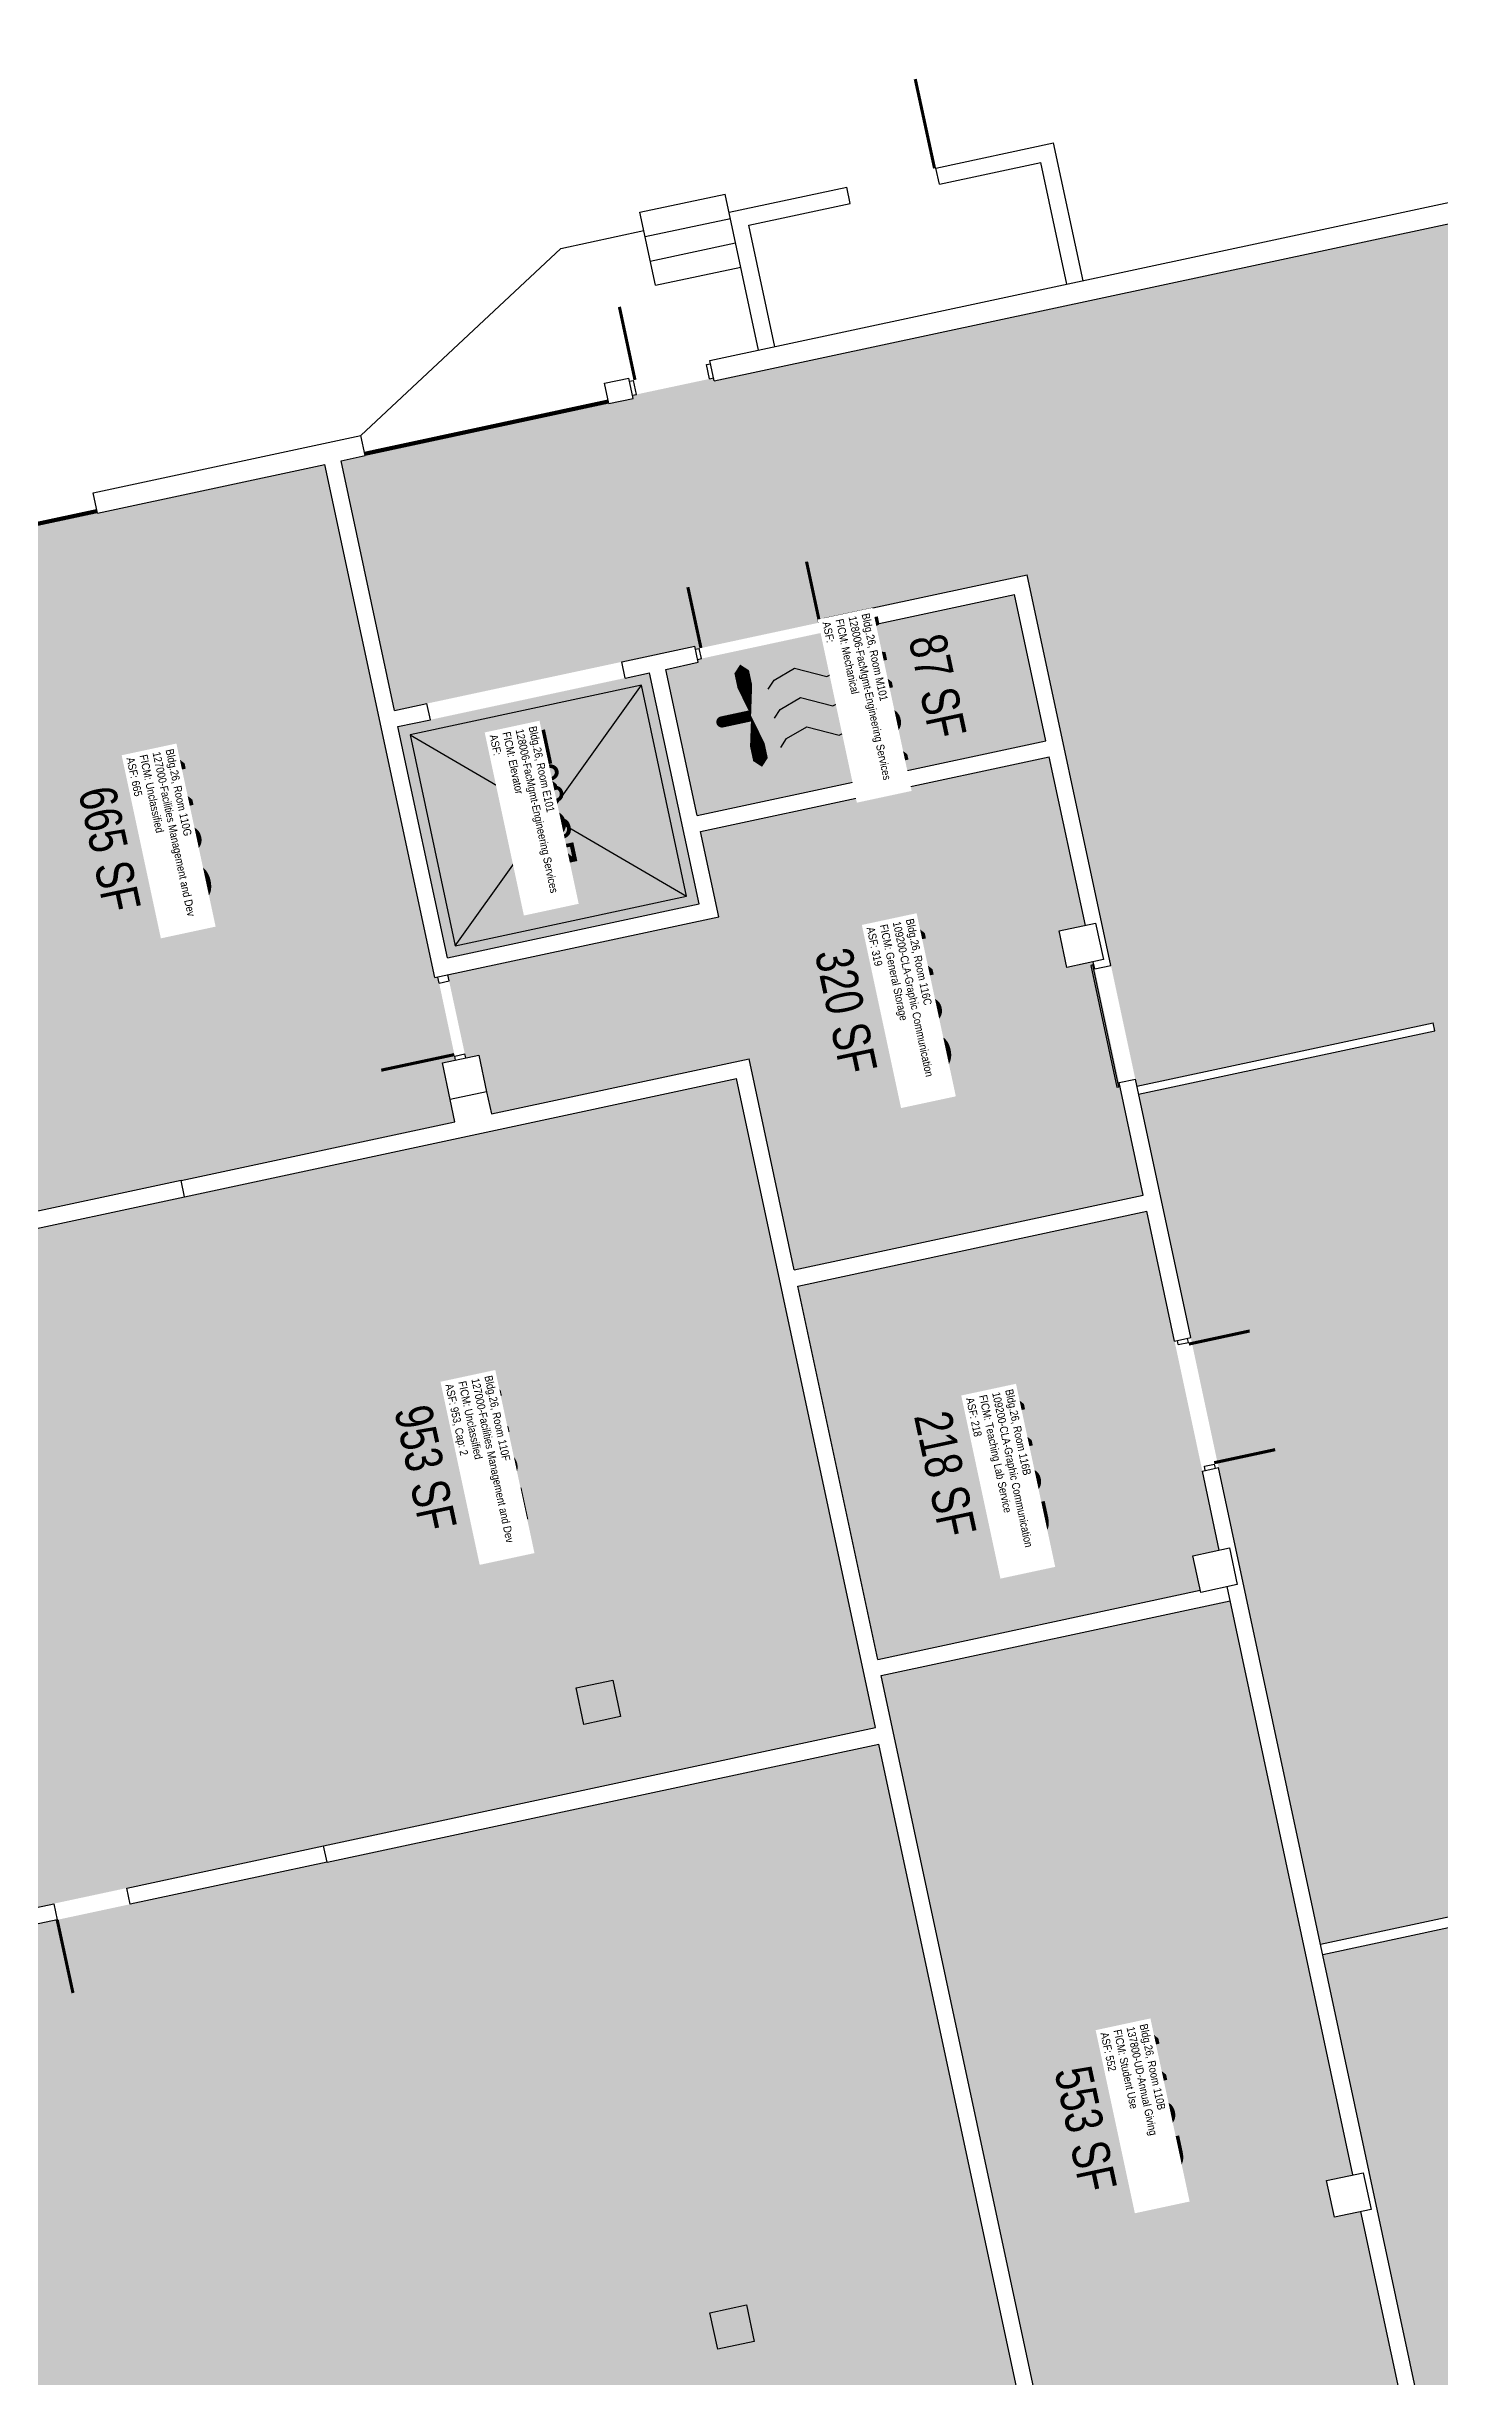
# Model space of a CAD drawing. Header units: inches. Extents: x 69208594 to 69211314, y 27667926 to 27670265.
# Drawn here: x 69209734 to 69210405, y 27668906 to 27670029 of the extents above; entities that cross this region are included whole.
import ezdxf
from ezdxf.enums import TextEntityAlignment as Align

# ---------------------------------------------------------------- set-up
doc = ezdxf.new("R2010")
doc.units = ezdxf.units.IN
doc.header["$LTSCALE"] = 10
doc.header["$MEASUREMENT"] = 0
doc.layers.get('0').update_dxf_attribs({"linetype": 'CONTINUOUS'})
for name, color, linetype in [('A-DOOR', 2, 'CONTINUOUS'), ('A-FLOR', 3, 'CONTINUOUS'), ('A-IDEN-ICON', 4, 'CONTINUOUS'), ('A-IDEN-RNUM', 7, 'CONTINUOUS'), ('A-IDEN-SNUM', 4, 'CONTINUOUS'), ('A-IDEN-VNUM', 4, 'CONTINUOUS'), ('A-SITE', 3, 'CONTINUOUS'), ('A-WALL', 5, 'CONTINUOUS'), ('AREA-TEXT', 3, 'CONTINUOUS'), ('Rooms-Category-Color', 7, 'CONTINUOUS'), ('Rooms-Division-Color', 7, 'CONTINUOUS'), ('Rooms-Information', 7, 'CONTINUOUS')]:
    doc.layers.add(name, color=color, linetype=linetype)
doc.styles.add('CP_AREA', font='arial.ttf', dxfattribs={"height": 15})
doc.styles.add('CP_ROOMSNUMBER', font='arial.ttf', dxfattribs={"height": 1})
doc.styles.add('CP_ROOMVNUMBER', font='arial.ttf', dxfattribs={"width": 0.85, "height": 0.075})

# ---------------------------------------------------------------- blocks, each defined once
blk = doc.blocks.new('CPMECH')
for p, q in [((0.005, 0.025), (0.015, 0.035)), ((0.015, 0.035), (0.045, 0.045)), ((0.045, 0.045), (0.085, 0.025)), ((0.085, 0.025), (0.125, 0.035)), ((0.125, 0.035), (0.135, 0.045)), ((0.015, -0.005), (0.045, 0.005)), ((0.045, 0.005), (0.085, -0.015)), ((0.125, -0.005), (0.135, 0.005)), ((0.005, -0.015), (0.015, -0.005)), ((0.085, -0.015), (0.125, -0.005)), ((0.005, -0.055), (0.015, -0.045)), ((0.015, -0.045), (0.045, -0.035)), ((0.045, -0.035), (0.085, -0.055)), ((0.085, -0.055), (0.125, -0.045)), ((0.125, -0.045), (0.135, -0.035))]:
    blk.add_line(p, q)
for points in [[(-0.025, -0.005, 0, 0.02, 0), (-0.025, 0.035, 0.02, 0.02, 0), (-0.025, 0.055, 0.02, 0, 0), (-0.025, 0.065, 0, 0, 0)], [(-0.025, -0.005, 0, 0.02, 0), (-0.025, -0.045, 0.02, 0.02, 0), (-0.025, -0.065, 0.02, 0, 0), (-0.025, -0.075, 0, 0, 0)]]:
    blk.add_lwpolyline(points, format="xyseb")
at = {"const_width": 0.0075}
blk.add_lwpolyline([(-0.0682, -0.0069, 1), (-0.0618, -0.0031, 1)], format="xyb", close=True, dxfattribs=at)
at = {"const_width": 0.015}
blk.add_lwpolyline([(-0.025, -0.005), (-0.065, -0.005)], dxfattribs=at)

msp = doc.modelspace()

# ---------------------------------------------------------------- hatches: boundary and pattern name
at = {"layer": 'Rooms-Category-Color', "true_color": 0xe3c5e1}
for points in [[(69210285.3, 27669406.6), (69210260.1, 27669523.9), (69210402.9, 27669554.5), (69210402.1, 27669558.4), (69210259.3, 27669527.8), (69210206.5, 27669774.2), (69210108.8, 27669753.3), (69210109.1, 27669751.8), (69210107.1, 27669751.4), (69210048.4, 27669738.8), (69210046.5, 27669738.4), (69210046.2, 27669739.9), (69210011, 27669732.3), (69209917.1, 27669712.2), (69209901.5, 27669708.9), (69209875.7, 27669829.2), (69209887.4, 27669831.7), (69209888.9, 27669832), (69210004.8, 27669856.8), (69210016.5, 27669859.3), (69210016.2, 27669860.8), (69210018.1, 27669861.2), (69210053.4, 27669868.7), (69210055.3, 27669869.2), (69210055.6, 27669867.7), (69210151.9, 27669888.3), (69210186.2, 27669895.6), (69210449.2, 27669952), (69210762.6, 27670019.1), (69210847.4, 27669623.1), (69210869.2, 27669521.4), (69210890.5, 27669421.6), (69210892.2, 27669413.8), (69210893.5, 27669407.9), (69210901.8, 27669368.8), (69210914.8, 27669308.2), (69210929.7, 27669238.8), (69210690.1, 27669187.5), (69210631.5, 27669174.9), (69210347.9, 27669114.2), (69210298.7, 27669344)], [(69210238.3, 27669587.7), (69210262.4, 27669475.3), (69210094.2, 27669439.3), (69210072.4, 27669541), (69209948.2, 27669514.4), (69209945.9, 27669525.1), (69209942.2, 27669542.7), (69209935.8, 27669541.4), (69209935.4, 27669543.3), (69209927.8, 27669578.5), (69209927.2, 27669581.5), (69209928.7, 27669581.8), (69210057.8, 27669609.4), (69210049, 27669650.5), (69210217.1, 27669686.5), (69210234.5, 27669605.3), (69210221.8, 27669602.6), (69210225.6, 27669585)]]:
    msp.add_hatch(color=254, dxfattribs=at).paths.add_polyline_path(points)
at = {"layer": 'Rooms-Category-Color', "true_color": 0xadadad}
for points in [[(69209798.6, 27669482.3), (69209930.6, 27669510.6), (69209928.3, 27669521.4), (69209924.6, 27669539), (69209930.9, 27669540.3), (69209930.5, 27669542.3), (69209923, 27669577.5), (69209922.3, 27669580.4), (69209920.9, 27669580.1), (69209920.2, 27669583), (69209919.2, 27669587.9), (69209904.3, 27669657.3), (69209903.3, 27669662.2), (69209893.6, 27669707.2), (69209867.9, 27669827.5), (69209776, 27669807.8), (69209771.1, 27669806.7), (69209758.4, 27669804), (69209658.6, 27669782.7), (69209653.7, 27669781.6), (69209629.3, 27669776.4), (69209629, 27669777.9), (69209627, 27669777.4), (69209591.8, 27669769.9), (69209589.9, 27669769.5), (69209590.2, 27669768), (69209578.4, 27669765.5), (69209615.9, 27669590.5), (69209613.8, 27669590), (69209637.9, 27669477.6), (69209644.9, 27669479.1), (69209648.7, 27669461.5), (69209641.7, 27669460), (69209644, 27669449.2)], [(69210049.5, 27669733.9), (69210108.2, 27669746.5), (69210110.1, 27669746.9), (69210110.4, 27669745.5), (69210200.4, 27669764.7), (69210215.5, 27669694.3), (69210047.3, 27669658.3), (69210032.2, 27669728.7), (69210047.9, 27669732.1), (69210047.5, 27669733.5)], [(69209918.8, 27669704.4), (69210012.6, 27669724.5), (69210024.4, 27669727), (69210048.3, 27669615.6), (69209927, 27669589.6), (69209903.1, 27669701.1)], [(69209719.7, 27669130), (69210133.3, 27669218.6), (69210066.3, 27669531.5), (69209645.7, 27669441.4), (69209702.4, 27669176.4), (69209709.4, 27669177.9)]]:
    msp.add_hatch(color=253, dxfattribs=at).paths.add_polyline_path(points)
at = {"layer": 'Rooms-Category-Color', "true_color": 0xe3f498}
msp.add_hatch(color=61, dxfattribs=at).paths.add_polyline_path([(69210277.5, 27669404.9), (69210264.1, 27669467.5), (69210095.9, 27669431.4), (69210134.4, 27669251.5), (69210193.1, 27669264.1), (69210271.3, 27669280.8), (69210289.9, 27669284.8), (69210286.3, 27669301.4), (69210299, 27669304.2), (69210290.9, 27669342.3)])
at = {"layer": 'Rooms-Category-Color', "true_color": 0xfbafa2}
msp.add_hatch(color=21, dxfattribs=at).paths.add_polyline_path([(69210151.1, 27669173.3), (69210136.1, 27669243.7), (69210304.3, 27669279.7), (69210363.5, 27669003), (69210350.8, 27669000.3), (69210354.6, 27668982.7), (69210367.3, 27668985.4), (69210401.4, 27668826), (69210233.2, 27668790), (69210164.5, 27669110.7)])
at = {"layer": 'Rooms-Category-Color', "true_color": 0xffe090}
msp.add_hatch(color=41, dxfattribs=at).paths.add_polyline_path([(69210935.8, 27669210.4), (69210930.7, 27669233.9), (69210810.5, 27669208.1), (69210691.2, 27669182.6), (69210632.5, 27669170), (69210348.9, 27669109.3), (69210409.2, 27668827.7), (69210612.6, 27668871.2), (69210659.5, 27668652.2), (69210663.4, 27668653), (69210663.8, 27668651.6), (69210665.7, 27668652), (69210724.4, 27668664.6), (69210726.3, 27668665), (69210726, 27668666.4), (69210729.9, 27668667.3), (69210683, 27668886.3), (69210991.1, 27668952.3), (69210943.3, 27669175.2)])
at = {"layer": 'Rooms-Category-Color', "true_color": 0xfa9ba3}
msp.add_hatch(color=241, dxfattribs=at).paths.add_polyline_path([(69209774.7, 27668858.5), (69209823.9, 27668628.7), (69209824.2, 27668627.2), (69210127.1, 27668693.6), (69210158.9, 27668545), (69210230.8, 27668560.4), (69210197.5, 27668708.7), (69210240.5, 27668717.9), (69210134.9, 27669210.7), (69209721.3, 27669122.2), (69209729.4, 27669084.5), (69209629.2, 27669063), (69209636.7, 27669027.8), (69209631.8, 27669026.8), (69209624.1, 27669063), (69209419.2, 27669019.1), (69209463.9, 27668810.3), (69209773.9, 27668876.7), (69209777.7, 27668859.1)])
at = {"layer": 'Rooms-Division-Color', "true_color": 0xb2d6e9}
for points in [[(69210285.3, 27669406.6), (69210260.1, 27669523.9), (69210402.9, 27669554.5), (69210402.1, 27669558.4), (69210259.3, 27669527.8), (69210206.5, 27669774.2), (69210108.8, 27669753.3), (69210109.1, 27669751.8), (69210107.1, 27669751.4), (69210048.4, 27669738.8), (69210046.5, 27669738.4), (69210046.2, 27669739.9), (69210011, 27669732.3), (69209917.1, 27669712.2), (69209901.5, 27669708.9), (69209875.7, 27669829.2), (69209887.4, 27669831.7), (69209888.9, 27669832), (69210004.8, 27669856.8), (69210016.5, 27669859.3), (69210016.2, 27669860.8), (69210018.1, 27669861.2), (69210053.4, 27669868.7), (69210055.3, 27669869.2), (69210055.6, 27669867.7), (69210151.9, 27669888.3), (69210186.2, 27669895.6), (69210449.2, 27669952), (69210762.6, 27670019.1), (69210847.4, 27669623.1), (69210869.2, 27669521.4), (69210890.5, 27669421.6), (69210892.2, 27669413.8), (69210893.5, 27669407.9), (69210901.8, 27669368.8), (69210914.8, 27669308.2), (69210929.7, 27669238.8), (69210690.1, 27669187.5), (69210631.5, 27669174.9), (69210347.9, 27669114.2), (69210298.7, 27669344)], [(69210238.3, 27669587.7), (69210262.4, 27669475.3), (69210094.2, 27669439.3), (69210072.4, 27669541), (69209948.2, 27669514.4), (69209945.9, 27669525.1), (69209942.2, 27669542.7), (69209935.8, 27669541.4), (69209935.4, 27669543.3), (69209927.8, 27669578.5), (69209927.2, 27669581.5), (69209928.7, 27669581.8), (69210057.8, 27669609.4), (69210049, 27669650.5), (69210217.1, 27669686.5), (69210234.5, 27669605.3), (69210221.8, 27669602.6), (69210225.6, 27669585)], [(69210277.5, 27669404.9), (69210264.1, 27669467.5), (69210095.9, 27669431.4), (69210134.4, 27669251.5), (69210193.1, 27669264.1), (69210271.3, 27669280.8), (69210289.9, 27669284.8), (69210286.3, 27669301.4), (69210299, 27669304.2), (69210290.9, 27669342.3)], [(69210935.8, 27669210.4), (69210930.7, 27669233.9), (69210810.5, 27669208.1), (69210691.2, 27669182.6), (69210632.5, 27669170), (69210348.9, 27669109.3), (69210409.2, 27668827.7), (69210612.6, 27668871.2), (69210659.5, 27668652.2), (69210663.4, 27668653), (69210663.8, 27668651.6), (69210665.7, 27668652), (69210724.4, 27668664.6), (69210726.3, 27668665), (69210726, 27668666.4), (69210729.9, 27668667.3), (69210683, 27668886.3), (69210991.1, 27668952.3), (69210943.3, 27669175.2)]]:
    msp.add_hatch(color=254, dxfattribs=at).paths.add_polyline_path(points)
at = {"layer": 'Rooms-Division-Color', "true_color": 0xadadad}
for points in [[(69209798.6, 27669482.3), (69209930.6, 27669510.6), (69209928.3, 27669521.4), (69209924.6, 27669539), (69209930.9, 27669540.3), (69209930.5, 27669542.3), (69209923, 27669577.5), (69209922.3, 27669580.4), (69209920.9, 27669580.1), (69209920.2, 27669583), (69209919.2, 27669587.9), (69209904.3, 27669657.3), (69209903.3, 27669662.2), (69209893.6, 27669707.2), (69209867.9, 27669827.5), (69209776, 27669807.8), (69209771.1, 27669806.7), (69209758.4, 27669804), (69209658.6, 27669782.7), (69209653.7, 27669781.6), (69209629.3, 27669776.4), (69209629, 27669777.9), (69209627, 27669777.4), (69209591.8, 27669769.9), (69209589.9, 27669769.5), (69209590.2, 27669768), (69209578.4, 27669765.5), (69209615.9, 27669590.5), (69209613.8, 27669590), (69209637.9, 27669477.6), (69209644.9, 27669479.1), (69209648.7, 27669461.5), (69209641.7, 27669460), (69209644, 27669449.2)], [(69210049.5, 27669733.9), (69210108.2, 27669746.5), (69210110.1, 27669746.9), (69210110.4, 27669745.5), (69210200.4, 27669764.7), (69210215.5, 27669694.3), (69210047.3, 27669658.3), (69210032.2, 27669728.7), (69210047.9, 27669732.1), (69210047.5, 27669733.5)], [(69209918.8, 27669704.4), (69210012.6, 27669724.5), (69210024.4, 27669727), (69210048.3, 27669615.6), (69209927, 27669589.6), (69209903.1, 27669701.1)], [(69209719.7, 27669130), (69210133.3, 27669218.6), (69210066.3, 27669531.5), (69209645.7, 27669441.4), (69209702.4, 27669176.4), (69209709.4, 27669177.9)]]:
    msp.add_hatch(color=253, dxfattribs=at).paths.add_polyline_path(points)
at = {"layer": 'Rooms-Division-Color', "true_color": 0xe66c51}
msp.add_hatch(color=13, dxfattribs=at).paths.add_polyline_path([(69210151.1, 27669173.3), (69210136.1, 27669243.7), (69210304.3, 27669279.7), (69210363.5, 27669003), (69210350.8, 27669000.3), (69210354.6, 27668982.7), (69210367.3, 27668985.4), (69210401.4, 27668826), (69210233.2, 27668790), (69210164.5, 27669110.7)])
at = {"layer": 'Rooms-Division-Color', "true_color": 0x007f1f}
msp.add_hatch(color=106, dxfattribs=at).paths.add_polyline_path([(69209774.7, 27668858.5), (69209823.9, 27668628.7), (69209824.2, 27668627.2), (69210127.1, 27668693.6), (69210158.9, 27668545), (69210230.8, 27668560.4), (69210197.5, 27668708.7), (69210240.5, 27668717.9), (69210134.9, 27669210.7), (69209721.3, 27669122.2), (69209729.4, 27669084.5), (69209629.2, 27669063), (69209636.7, 27669027.8), (69209631.8, 27669026.8), (69209624.1, 27669063), (69209419.2, 27669019.1), (69209463.9, 27668810.3), (69209773.9, 27668876.7), (69209777.7, 27668859.1)])

# ---------------------------------------------------------------- linework, layer by layer
at = {"layer": 'A-DOOR'}
for points in [[(69210017.4, 27669868.2, 1.5, 1.5, 0), (69210009.9, 27669903.4, 0, 0, 0), (69210010.6, 27669903.6, 0, 0, -0.414214), (69210052.2, 27669874.1, 0, 0, -0.414214)], [(69210106.4, 27669751.2, 1.5, 1.5, 0), (69210100.1, 27669780.6, 0, 0, 0), (69210100.8, 27669780.7, 0, 0, 0.414214), (69210077.8, 27669745.1, 0, 0, 0.414214)], [(69210049.2, 27669739, 1.5, 1.5, 0), (69210042.9, 27669768.3, 0, 0, 0), (69210042.2, 27669768.2, 0, 0, -0.414214), (69210077.8, 27669745.1, 0, 0, -0.414214)], [(69209930.3, 27669543, 1.5, 1.5, 0), (69209895.1, 27669535.5, 0, 0, 0), (69209895, 27669536.2, 0, 0, -0.414214), (69209924.4, 27669577.8, 0, 0, -0.414214)], [(69210284.4, 27669403.5, 1.5, 1.5, 0), (69210313.7, 27669409.8, 0, 0, 0), (69210313.6, 27669410.6, 0, 0, -0.414214), (69210290.5, 27669374.9, 0, 0, -0.414214)], [(69210296.6, 27669346.3, 1.5, 1.5, 0), (69210326, 27669352.6, 0, 0, 0), (69210326.1, 27669351.9, 0, 0, 0.414214), (69210290.5, 27669374.9, 0, 0, 0.414214)], [(69209738.9, 27669125.9, 1.5, 1.5, 0), (69209746.5, 27669090.7, 0, 0, 0), (69209747.2, 27669090.9, 0, 0, 0.387439), (69209774.1, 27669133.5, 0, 0, 0.414214)]]:
    msp.add_lwpolyline(points, format="xyseb", dxfattribs=at)
at = {"layer": 'A-DOOR', "const_width": 2}
for points in [[(69209887.2, 27669832.6), (69210004.6, 27669857.8)], [(69209640.8, 27669779.9), (69209758.2, 27669805)]]:
    msp.add_lwpolyline(points, dxfattribs=at)
at = {"layer": 'A-DOOR'}
msp.add_lwpolyline([(69210249.7, 27669527.3), (69210250.7, 27669527.5), (69210238.1, 27669586.2), (69210237.1, 27669586)], close=True, dxfattribs=at)
at = {"layer": 'A-FLOR'}
for p, q in [((69210020.5, 27669721.1), (69209909.1, 27669697.2)), ((69209930.8, 27669595.5), (69210020.5, 27669721.1)), ((69210042.3, 27669619.4), (69210020.5, 27669721.1)), ((69209909.1, 27669697.2), (69209930.8, 27669595.5)), ((69209909.1, 27669697.2), (69210042.3, 27669619.4)), ((69209930.8, 27669595.5), (69210042.3, 27669619.4))]:
    msp.add_line(p, q, dxfattribs=at)
at = {"layer": 'A-SITE'}
for p, q in [((69210162.5, 27669970.3), (69210219.2, 27669982.5)), ((69210233.4, 27669916), (69210219.2, 27669982.5)), ((69210164.2, 27669962.5), (69210213.1, 27669973)), ((69210225.6, 27669914.3), (69210213.1, 27669973)), ((69210062.8, 27669949), (69210119.5, 27669961.1)), ((69210121.1, 27669953.3), (69210119.5, 27669961.1)), ((69210164.2, 27669962.5), (69210162.5, 27669970.3)), ((69210019.8, 27669949), (69210060.9, 27669957.8)), ((69210027.3, 27669913.8), (69210019.8, 27669949)), ((69210077, 27669882.5), (69210060.9, 27669957.8)), ((69210072.3, 27669942.8), (69210121.1, 27669953.3)), ((69209981.6, 27669931.6), (69210021.7, 27669940.2)), ((69210022.3, 27669937.3), (69210063.4, 27669946)), ((69210084.8, 27669884.2), (69210072.3, 27669942.8)), ((69209885.3, 27669841.4), (69209981.6, 27669931.6)), ((69210024.8, 27669925.5), (69210065.9, 27669934.3)), ((69210027.3, 27669913.8), (69210068.4, 27669922.6))]:
    msp.add_line(p, q, dxfattribs=at)
msp.add_lwpolyline([(69210161.8, 27669970.2, 1.5, 1.5, 0), (69210152.5, 27670013.2, 0, 0, 0), (69210153.3, 27670013.4, 0, 0, 0.414214), (69210119.5, 27669961.1, 0, 0, 0.414214)], format="xyseb", dxfattribs=at)
at = {"layer": 'A-WALL'}
for p, q in [((69210053.5, 27669877.5), (69210760.5, 27670028.9)), ((69210055.6, 27669867.7), (69210762.6, 27670019.1)), ((69210051.9, 27669875.6), (69210053.8, 27669876)), ((69210053.4, 27669868.7), (69210051.9, 27669875.6)), ((69210055.6, 27669867.7), (69210053.5, 27669877.5)), ((69210002.7, 27669866.6), (69210014.4, 27669869.1)), ((69210004.8, 27669856.8), (69210002.7, 27669866.6)), ((69210004.8, 27669856.8), (69210016.5, 27669859.3)), ((69210016.5, 27669859.3), (69210014.4, 27669869.1)), ((69210014.7, 27669867.6), (69210016.7, 27669868)), ((69210016.2, 27669860.8), (69210018.1, 27669861.2)), ((69210018.1, 27669861.2), (69210016.7, 27669868)), ((69210053.4, 27669868.7), (69210055.3, 27669869.2)), ((69209756.3, 27669813.8), (69209885.3, 27669841.4)), ((69209887.4, 27669831.7), (69209885.3, 27669841.4)), ((69209758.4, 27669804), (69209867.9, 27669827.5)), ((69209920.9, 27669580.1), (69209867.9, 27669827.5)), ((69209875.7, 27669829.2), (69209887.4, 27669831.7)), ((69209901.5, 27669708.9), (69209875.7, 27669829.2)), ((69209758.4, 27669804), (69209756.3, 27669813.8)), ((69210108.8, 27669753.3), (69210206.5, 27669774.2)), ((69210246.8, 27669586), (69210206.5, 27669774.2)), ((69210110.4, 27669745.5), (69210200.4, 27669764.7)), ((69210215.5, 27669694.3), (69210200.4, 27669764.7)), ((69210107.1, 27669751.4), (69210109.1, 27669751.8)), ((69210108.2, 27669746.5), (69210107.1, 27669751.4)), ((69210108.2, 27669746.5), (69210110.1, 27669746.9)), ((69210110.4, 27669745.5), (69210108.8, 27669753.3)), ((69210011, 27669732.3), (69210046.2, 27669739.9)), ((69210047.9, 27669732.1), (69210046.2, 27669739.9)), ((69210046.5, 27669738.4), (69210048.4, 27669738.8)), ((69210049.5, 27669733.9), (69210048.4, 27669738.8)), ((69210012.6, 27669724.5), (69210011, 27669732.3)), ((69210012.6, 27669724.5), (69210024.4, 27669727)), ((69210048.3, 27669615.6), (69210024.4, 27669727)), ((69210032.2, 27669728.7), (69210047.9, 27669732.1)), ((69210047.3, 27669658.3), (69210032.2, 27669728.7)), ((69210047.5, 27669733.5), (69210049.5, 27669733.9)), ((69209901.5, 27669708.9), (69209917.1, 27669712.2)), ((69209903.1, 27669701.1), (69209918.8, 27669704.4)), ((69209918.8, 27669704.4), (69209917.1, 27669712.2)), ((69209927, 27669589.6), (69209903.1, 27669701.1)), ((69210047.3, 27669658.3), (69210215.5, 27669694.3)), ((69210049, 27669650.5), (69210217.1, 27669686.5)), ((69210234.5, 27669605.3), (69210217.1, 27669686.5)), ((69210057.8, 27669609.4), (69210049, 27669650.5)), ((69209927, 27669589.6), (69210048.3, 27669615.6)), ((69209920.9, 27669580.1), (69210057.8, 27669609.4)), ((69210221.8, 27669602.6), (69210239.4, 27669606.4)), ((69210225.6, 27669585), (69210221.8, 27669602.6)), ((69210239.4, 27669606.4), (69210243.2, 27669588.8)), ((69209923, 27669577.5), (69209922.3, 27669580.4)), ((69209923, 27669577.5), (69209927.8, 27669578.5)), ((69209927.8, 27669578.5), (69209927.2, 27669581.5)), ((69210243.2, 27669588.8), (69210225.6, 27669585)), ((69210239, 27669584.3), (69210238.3, 27669587.7)), ((69210239, 27669584.3), (69210246.8, 27669586)), ((69210259.3, 27669527.8), (69210402.1, 27669558.4)), ((69210402.9, 27669554.5), (69210402.1, 27669558.4)), ((69210260.1, 27669523.9), (69210402.9, 27669554.5)), ((69209924.6, 27669539), (69209942.2, 27669542.7)), ((69209928.3, 27669521.4), (69209924.6, 27669539)), ((69209930.5, 27669542.3), (69209935.4, 27669543.3)), ((69209930.9, 27669540.3), (69209930.5, 27669542.3)), ((69209935.8, 27669541.4), (69209935.4, 27669543.3)), ((69209942.2, 27669542.7), (69209945.9, 27669525.1)), ((69209948.2, 27669514.4), (69210072.4, 27669541)), ((69210094.2, 27669439.3), (69210072.4, 27669541)), ((69209800.3, 27669474.5), (69210066.3, 27669531.5)), ((69209945.9, 27669525.1), (69209928.3, 27669521.4)), ((69209945.9, 27669525.1), (69209948.2, 27669514.4)), ((69210133.3, 27669218.6), (69210066.3, 27669531.5)), ((69210250.8, 27669529.6), (69210258.6, 27669531.2)), ((69210262.4, 27669475.3), (69210250.8, 27669529.6)), ((69210285.3, 27669406.6), (69210258.6, 27669531.2)), ((69209798.6, 27669482.3), (69209930.6, 27669510.6)), ((69209930.6, 27669510.6), (69209928.3, 27669521.4)), ((69209798.6, 27669482.3), (69209692, 27669459.5)), ((69209800.3, 27669474.5), (69209798.6, 27669482.3)), ((69209693.7, 27669451.7), (69209800.3, 27669474.5)), ((69210094.2, 27669439.3), (69210262.4, 27669475.3)), ((69210095.9, 27669431.4), (69210264.1, 27669467.5)), ((69210277.5, 27669404.9), (69210264.1, 27669467.5)), ((69210134.4, 27669251.5), (69210095.9, 27669431.4)), ((69210277.5, 27669404.9), (69210285.3, 27669406.6)), ((69210277.5, 27669404.9), (69210285.3, 27669406.6)), ((69210279.3, 27669403.2), (69210278.9, 27669405.2)), ((69210279.3, 27669403.2), (69210284.2, 27669404.3)), ((69210284.2, 27669404.3), (69210283.8, 27669406.2)), ((69210290.9, 27669342.3), (69210298.7, 27669344)), ((69210290.9, 27669342.3), (69210298.7, 27669344)), ((69210290.9, 27669342.3), (69210298.7, 27669344)), ((69210299, 27669304.2), (69210290.9, 27669342.3)), ((69210291.9, 27669344.6), (69210296.8, 27669345.6)), ((69210292.3, 27669342.6), (69210291.9, 27669344.6)), ((69210297.2, 27669343.7), (69210296.8, 27669345.6)), ((69210409.2, 27668827.7), (69210298.7, 27669344)), ((69210286.3, 27669301.4), (69210303.9, 27669305.2)), ((69210290.1, 27669283.8), (69210286.3, 27669301.4)), ((69210303.9, 27669305.2), (69210307.7, 27669287.6)), ((69210307.7, 27669287.6), (69210290.1, 27669283.8)), ((69210363.5, 27669003), (69210302.8, 27669286.6)), ((69210134.4, 27669251.5), (69210289.9, 27669284.8)), ((69210136.1, 27669243.7), (69210304.3, 27669279.7)), ((69209989, 27669237.8), (69210006.7, 27669241.5)), ((69210006.7, 27669241.5), (69210010.4, 27669223.9)), ((69210218.2, 27668860.4), (69210136.1, 27669243.7)), ((69209992.8, 27669220.2), (69209989, 27669237.8)), ((69209867.3, 27669161.6), (69210133.3, 27669218.6)), ((69210010.4, 27669223.9), (69209992.8, 27669220.2)), ((69209869, 27669153.8), (69210134.9, 27669210.7)), ((69210210.3, 27668858.7), (69210134.9, 27669210.7)), ((69210347.9, 27669114.2), (69210631.8, 27669175)), ((69210348.9, 27669109.3), (69210632.9, 27669170.1)), ((69209869, 27669153.8), (69209867.3, 27669161.6)), ((69210350.8, 27669000.3), (69210368.4, 27669004)), ((69210354.6, 27668982.7), (69210350.8, 27669000.3)), ((69210368.4, 27669004), (69210372.2, 27668986.4)), ((69210372.2, 27668986.4), (69210354.6, 27668982.7)), ((69210401.4, 27668826), (69210367.3, 27668985.4)), ((69210053.5, 27668936.6), (69210071.1, 27668940.4)), ((69210071.1, 27668940.4), (69210074.9, 27668922.8)), ((69210057.3, 27668919), (69210053.5, 27668936.6)), ((69210074.9, 27668922.8), (69210057.3, 27668919))]:
    msp.add_line(p, q, dxfattribs=at)
for points in [[(69209869, 27669153.8), (69209774.1, 27669133.5), (69209772.5, 27669141.3), (69209867.3, 27669161.6)], [(69209719.7, 27669130), (69209737.3, 27669133.7), (69209738.9, 27669125.9), (69209721.3, 27669122.2)]]:
    msp.add_lwpolyline(points, dxfattribs=at)

# ---------------------------------------------------------------- block references
at = {"layer": 'A-IDEN-ICON', "xscale": 360, "yscale": 360, "zscale": 360, "rotation": 12.08743375678359}
msp.add_blockref('CPMECH', (69210081.8, 27669710), dxfattribs=at)

# ---------------------------------------------------------------- texts
at = {"layer": 'A-IDEN-RNUM', "style": 'CP_ROOMSNUMBER', "width": 0.85}
for s, p in [('M101-00', (69210128.1, 27669733.3)), ('E101-00', (69209965.2, 27669684.2)), ('0110-G0', (69209792.1, 27669659.5)), ('0116-C0', (69210148.2, 27669588.9)), ('0110-F0', (69209938.2, 27669379)), ('0116-B0', (69210202.9, 27669364.4)), ('0110-B0', (69210260.5, 27669057))]:
    msp.add_text(s, height=1, rotation=282.0874, dxfattribs=at).set_placement(p, align=Align.MIDDLE)
at = {"layer": 'A-IDEN-SNUM', "style": 'CP_ROOMSNUMBER', "width": 0.85}
for s, p in [('0260M10100', (69210128.1, 27669733.3)), ('0260E10100', (69209965.2, 27669684.2)), ('02600110G0', (69209792.1, 27669659.5)), ('02600116C0', (69210148.2, 27669588.9)), ('02600110F0', (69209938.2, 27669379)), ('02600116B0', (69210202.9, 27669364.4)), ('02600110B0', (69210260.5, 27669057))]:
    msp.add_text(s, height=1, rotation=282.0874, dxfattribs=at).set_placement(p, align=Align.MIDDLE)
at = {"layer": 'A-IDEN-VNUM', "style": 'CP_ROOMVNUMBER', "width": 0.85}
for s, p in [('M101', (69210129.1, 27669714.8)), ('E101', (69209968.1, 27669662.9)), ('110G', (69209793.6, 27669650.3)), ('116C', (69210150.2, 27669569.4)), ('110F', (69209945.4, 27669350.7)), ('116B', (69210197.8, 27669343.3)), ('110B', (69210262.6, 27669037.5))]:
    msp.add_text(s, height=27, rotation=282.0874, dxfattribs=at).set_placement(p, align=Align.MIDDLE)
at = {"layer": 'AREA-TEXT', "style": 'CP_AREA', "width": 0.75}
for s, p in [('87 SF', (69210163.3, 27669720.6)), ('98 SF', (69209975.7, 27669658.3)), ('665 SF', (69209764.2, 27669642.1)), ('320 SF', (69210119.2, 27669564.1)), ('953 SF', (69209916.5, 27669343.8)), ('218 SF', (69210167, 27669340.9)), ('553 SF', (69210234.7, 27669025.2))]:
    msp.add_text(s, height=18, rotation=282.0874, dxfattribs=at).set_placement(p, align=Align.MIDDLE_CENTER)

# ---------------------------------------------------------------- next in the draw order: texts
at = {"layer": 'Rooms-Information', "char_height": 3.857, "width": 86.4, "attachment_point": 7, "rotation": 282.0874, "style": 'CP_ROOMVNUMBER', "bg_fill": 3, "box_fill_scale": 1.5, "bg_fill_color": 256, "bg_fill_true_color": 13158600, "bg_fill_transparency": 0}
for s, insert in [('Bldg.26, Room M101^M^J128006-FacMgmt-Engineering Services^M^JFICM: Mechanical^M^JASF: ', (69210107.7, 27669751.2)), ('Bldg.26, Room E101^M^J128006-FacMgmt-Engineering Services^M^JFICM: Elevator^M^JASF: ', (69209947.2, 27669696.8)), ('Bldg.26, Room 110G^M^J127000-Facilities Management and Dev^M^JFICM: Unclassified^M^JASF: 665', (69209772.2, 27669685.8)), ('Bldg.26, Room 116C^M^J109200-CLA-Graphic Communication^M^JFICM: General Storage^M^JASF: 319', (69210129, 27669604)), ('Bldg.26, Room 110F^M^J127000-Facilities Management and Dev^M^JFICM: Unclassified^M^JASF: 953, Cap: 2', (69209924.8, 27669383.6)), ('Bldg.26, Room 116B^M^J109200-CLA-Graphic Communication^M^JFICM: Teaching Lab Service^M^JASF: 218', (69210176.9, 27669377.2)), ('Bldg.26, Room 110B^M^J137800-UD-Annual Giving^M^JFICM: Student Use^M^JASF: 552', (69210241.7, 27669071.3))]:
    msp.add_mtext(s, dxfattribs=dict(at, insert=insert))

doc.saveas('drawing.dxf')
